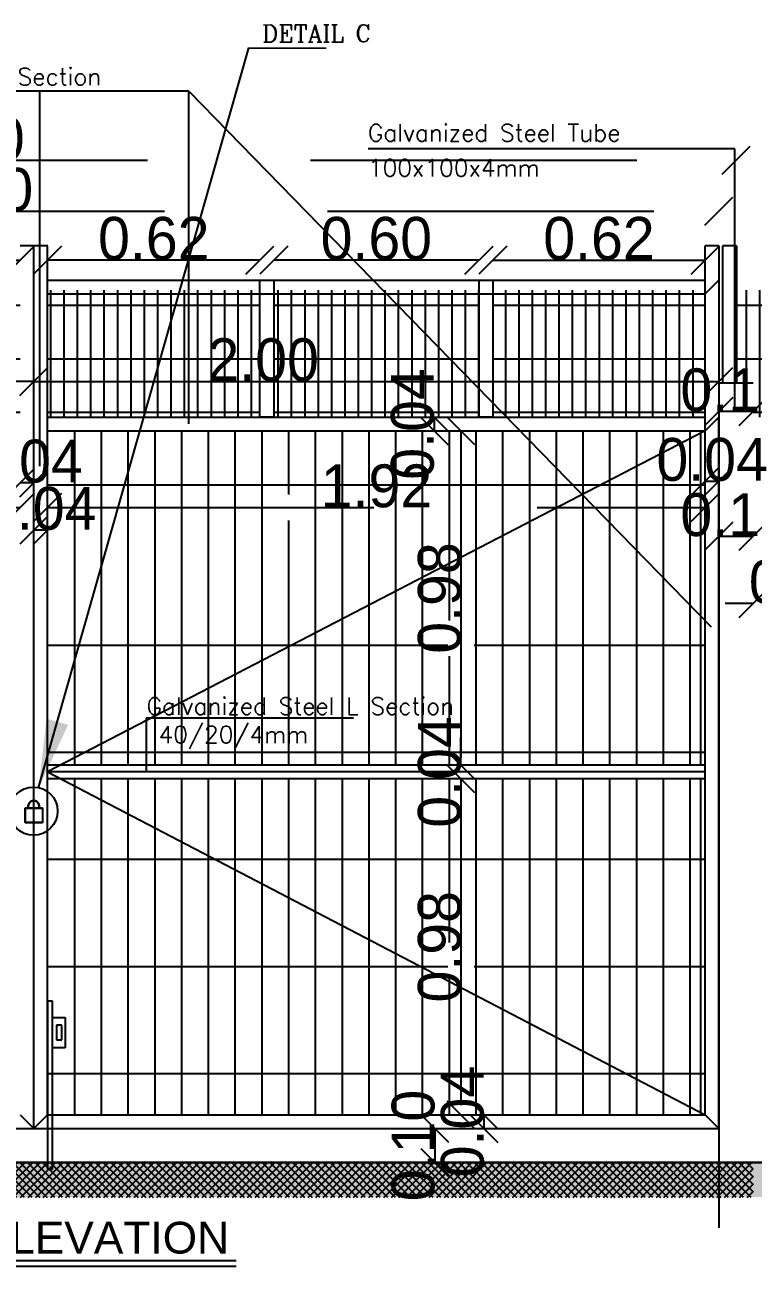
# Model space of a CAD drawing. Extents: x 151242 to 151523, y 158752 to 159354.
# Drawn here: x 151365.65 to 151369.9, y 158824.61 to 158831.85 of the extents above; entities that cross this region are included whole.
import ezdxf
from ezdxf.enums import TextEntityAlignment as Align

# ---------------------------------------------------------------- set-up
doc = ezdxf.new("R2010")
doc.units = 0
doc.header["$LTSCALE"] = 3
doc.header["$MEASUREMENT"] = 0
doc.header["$PDMODE"] = 2
doc.header["$PDSIZE"] = 0.03
doc.linetypes.add('HIDDEN', pattern=[9.525, 6.35, -3.175])
doc.layers.get('0').update_dxf_attribs({"linetype": 'CONTINUOUS'})
doc.layers.get('DEFPOINTS').update_dxf_attribs({"linetype": 'CONTINUOUS'})
for name, color, linetype in [('0-FRAME', 13, 'CONTINUOUS'), ('1622', 7, 'HIDDEN'), ('DETAIL', 1, 'CONTINUOUS'), ('TEXT', 7, 'CONTINUOUS')]:
    doc.layers.add(name, color=color, linetype=linetype)
doc.styles.add('FUTURA', font='SAS_____.PFB')
doc.styles.add('ROMANC', font='ROMANC', dxfattribs={"height": 7})
doc.styles.add('ROMANS', font='romans.shx')
doc.dimstyles.new('1.50ma', dxfattribs={"dimtxt": 0.25, "dimasz": 0.1635, "dimexe": 0.18, "dimexo": 0.0625, "dimgap": 0, "dimtad": 1, "dimlfac": 0.5, "dimzin": 0, "dimdsep": 46, "dimtxsty": 'Standard', "dimblk": 'OBLIQUE', "dimcen": 0, "dimse1": 1, "dimse2": 1, "dimclrd": 250, "dimclrt": 4, "dimadec": 0, "dimazin": 0, "dimtfac": 1, "dimtix": 1, "dimtofl": 0, "dimtmove": 0, "dimatfit": 3, "dimldrblk": 'OBLIQUE', "dimfxl": 0.18, "dimtolj": 1, "dimtzin": 0, "dimarcsym": 0})
doc.dimstyles.get("Standard").update_dxf_attribs({"dimtxt": 0.7, "dimasz": 0.5, "dimexe": 4.572, "dimexo": 1.5875, "dimgap": 0.01, "dimtad": 1, "dimzin": 0, "dimdsep": 46, "dimtxsty": 'Standard', "dimcen": 2.286, "dimse1": 1, "dimse2": 1, "dimsd1": 1, "dimsd2": 1, "dimadec": 0, "dimazin": 0, "dimtfac": 1, "dimtdec": 4, "dimtofl": 0, "dimtmove": 0, "dimatfit": 3, "dimfxl": 1, "dimtolj": 1, "dimtzin": 0, "dimarcsym": 0})

# ---------------------------------------------------------------- blocks, each defined once
blk = doc.blocks.new('_OBLIQUE')
at = {"color": 0, "linetype": 'ByBlock'}
blk.add_line((-0.5, -0.5), (0.5, 0.5), dxfattribs=at)
blk = doc.blocks.new('*D820')
at = {"layer": '1622', "color": 250, "lineweight": -2, "ltscale": 0.1, "transparency": 16777216}
blk.add_line((151361.7851, 158829.0341), (151365.6251, 158829.0341), dxfattribs=at)
at = {"layer": 'DEFPOINTS', "color": 0, "ltscale": 0.1, "transparency": 16777216}
for p in [(151365.6251, 158829.0341), (151365.6251, 158829.0341), (151361.7851, 158828.8987)]:
    blk.add_point(p, dxfattribs=at)
at = {"layer": '1622', "color": 250, "lineweight": -2, "ltscale": 0.1, "transparency": 16777216, "xscale": 0.1635000000000001, "yscale": 0.1635000000000001, "zscale": 0.1635000000000001, "rotation": 180}
blk.add_blockref('_OBLIQUE', (151361.7851, 158829.0341), dxfattribs=at)
at = {"layer": '1622', "color": 250, "lineweight": -2, "ltscale": 0.1, "transparency": 16777216, "xscale": 0.1635000000000001, "yscale": 0.1635000000000001, "zscale": 0.1635000000000001}
blk.add_blockref('_OBLIQUE', (151365.6251, 158829.0341), dxfattribs=at)
at = {"layer": '1622', "color": 4, "ltscale": 0.1, "transparency": 16777216, "insert": (151363.7051, 158829.1591), "char_height": 0.25, "attachment_point": 5}
blk.add_mtext('\\A1;1.92', dxfattribs=at)
blk = doc.blocks.new('*D821')
at = {"layer": '1622', "color": 250, "lineweight": -2, "ltscale": 0.1, "transparency": 16777216}
blk.add_line((151365.7851, 158829.0341), (151369.6251, 158829.0341), dxfattribs=at)
at = {"layer": 'DEFPOINTS', "color": 0, "ltscale": 0.1, "transparency": 16777216}
for p in [(151365.7851, 158829.0341), (151369.6251, 158829.0341), (151369.6251, 158829.0341)]:
    blk.add_point(p, dxfattribs=at)
at = {"layer": '1622', "color": 250, "lineweight": -2, "ltscale": 0.1, "transparency": 16777216, "xscale": 0.1635000000000001, "yscale": 0.1635000000000001, "zscale": 0.1635000000000001, "rotation": 180}
blk.add_blockref('_OBLIQUE', (151365.7851, 158829.0341), dxfattribs=at)
at = {"layer": '1622', "color": 250, "lineweight": -2, "ltscale": 0.1, "transparency": 16777216, "xscale": 0.1635000000000001, "yscale": 0.1635000000000001, "zscale": 0.1635000000000001}
blk.add_blockref('_OBLIQUE', (151369.6251, 158829.0341), dxfattribs=at)
at = {"layer": '1622', "color": 4, "ltscale": 0.1, "transparency": 16777216, "insert": (151367.7051, 158829.1591), "char_height": 0.25, "attachment_point": 5}
blk.add_mtext('\\A1;1.92', dxfattribs=at)
blk = doc.blocks.new('*D822')
at = {"layer": '1622', "color": 250, "lineweight": -2, "ltscale": 0.1, "transparency": 16777216}
blk.add_line((151369.6251, 158829.1883), (151369.7051, 158829.1883), dxfattribs=at)
at = {"layer": 'DEFPOINTS', "color": 0, "ltscale": 0.1, "transparency": 16777216}
for p in [(151369.7051, 158829.1883), (151369.6251, 158829.0341), (151369.7051, 158829.0341)]:
    blk.add_point(p, dxfattribs=at)
at = {"layer": '1622', "color": 250, "lineweight": -2, "ltscale": 0.1, "transparency": 16777216, "xscale": 0.1635000000000001, "yscale": 0.1635000000000001, "zscale": 0.1635000000000001, "rotation": 180}
blk.add_blockref('_OBLIQUE', (151369.6251, 158829.1883), dxfattribs=at)
at = {"layer": '1622', "color": 250, "lineweight": -2, "ltscale": 0.1, "transparency": 16777216, "xscale": 0.1635000000000001, "yscale": 0.1635000000000001, "zscale": 0.1635000000000001}
blk.add_blockref('_OBLIQUE', (151369.7051, 158829.1883), dxfattribs=at)
at = {"layer": '1622', "color": 4, "ltscale": 0.1, "transparency": 16777216, "insert": (151369.6651, 158829.3133), "char_height": 0.25, "attachment_point": 5}
blk.add_mtext('\\A1;0.04', dxfattribs=at)
blk = doc.blocks.new('*D823')
at = {"layer": '1622', "color": 250, "lineweight": -2, "ltscale": 0.1, "transparency": 16777216}
blk.add_line((151369.7051, 158828.8663), (151369.9051, 158828.8663), dxfattribs=at)
at = {"layer": 'DEFPOINTS', "color": 0, "ltscale": 0.1, "transparency": 16777216}
for p in [(151369.7051, 158829.0341), (151369.9051, 158829.0341), (151369.9051, 158828.8663)]:
    blk.add_point(p, dxfattribs=at)
at = {"layer": '1622', "color": 250, "lineweight": -2, "ltscale": 0.1, "transparency": 16777216, "xscale": 0.1635000000000001, "yscale": 0.1635000000000001, "zscale": 0.1635000000000001, "rotation": 180}
blk.add_blockref('_OBLIQUE', (151369.7051, 158828.8663), dxfattribs=at)
at = {"layer": '1622', "color": 250, "lineweight": -2, "ltscale": 0.1, "transparency": 16777216, "xscale": 0.1635000000000001, "yscale": 0.1635000000000001, "zscale": 0.1635000000000001}
blk.add_blockref('_OBLIQUE', (151369.9051, 158828.8663), dxfattribs=at)
at = {"layer": '1622', "color": 4, "ltscale": 0.1, "transparency": 16777216, "insert": (151369.8051, 158828.9913), "char_height": 0.25, "attachment_point": 5}
blk.add_mtext('\\A1;0.10', dxfattribs=at)
blk = doc.blocks.new('*D824')
at = {"layer": '1622', "color": 250, "lineweight": -2, "ltscale": 0.1, "transparency": 16777216}
blk.add_line((151361.7051, 158830.7642), (151369.7051, 158830.7642), dxfattribs=at)
at = {"layer": 'DEFPOINTS', "color": 0, "ltscale": 0.1, "transparency": 16777216}
for p in [(151369.7051, 158830.7642), (151361.7051, 158829.2482), (151369.7051, 158829.2482)]:
    blk.add_point(p, dxfattribs=at)
at = {"layer": '1622', "color": 250, "lineweight": -2, "ltscale": 0.1, "transparency": 16777216, "xscale": 0.1635000000000001, "yscale": 0.1635000000000001, "zscale": 0.1635000000000001, "rotation": 180}
blk.add_blockref('_OBLIQUE', (151361.7051, 158830.7642), dxfattribs=at)
at = {"layer": '1622', "color": 250, "lineweight": -2, "ltscale": 0.1, "transparency": 16777216, "xscale": 0.1635000000000001, "yscale": 0.1635000000000001, "zscale": 0.1635000000000001}
blk.add_blockref('_OBLIQUE', (151369.7051, 158830.7642), dxfattribs=at)
at = {"layer": '1622', "color": 4, "ltscale": 0.1, "transparency": 16777216, "insert": (151365.3755, 158830.8892), "char_height": 0.25, "attachment_point": 5}
blk.add_mtext('\\A1;4.00', dxfattribs=at)
blk = doc.blocks.new('*D826')
at = {"layer": '0-FRAME', "color": 250, "lineweight": -2, "transparency": 16777216}
blk.add_line((151368.0417, 158829.5617), (151368.0417, 158829.4817), dxfattribs=at)
at = {"layer": 'DEFPOINTS', "color": 0, "transparency": 16777216}
for p in [(151368.016, 158829.5617), (151368.016, 158829.4817), (151368.0417, 158829.4817)]:
    blk.add_point(p, dxfattribs=at)
at = {"layer": '0-FRAME', "color": 250, "lineweight": -2, "transparency": 16777216, "xscale": 0.1635000000000001, "yscale": 0.1635000000000001, "zscale": 0.1635000000000001}
for p, rotation in [((151368.0417, 158829.5617), 90), ((151368.0417, 158829.4817), 270)]:
    blk.add_blockref('_OBLIQUE', p, dxfattribs=dict(at, rotation=rotation))
at = {"layer": '0-FRAME', "color": 4, "transparency": 16777216, "insert": (151367.9167, 158829.5217), "char_height": 0.25, "attachment_point": 5, "rotation": 90}
blk.add_mtext('\\A1;0.04', dxfattribs=at)
blk = doc.blocks.new('*D827')
at = {"layer": '1622', "color": 250, "lineweight": -2, "ltscale": 0.1, "transparency": 16777216}
blk.add_line((151368.1986, 158829.4817), (151368.1986, 158827.5308), dxfattribs=at)
at = {"layer": 'DEFPOINTS', "color": 0, "ltscale": 0.1, "transparency": 16777216}
for p in [(151368.016, 158829.4817), (151368.0595, 158827.5308), (151368.1986, 158827.5308)]:
    blk.add_point(p, dxfattribs=at)
at = {"layer": '1622', "color": 250, "lineweight": -2, "ltscale": 0.1, "transparency": 16777216, "xscale": 0.1635000000000001, "yscale": 0.1635000000000001, "zscale": 0.1635000000000001}
for p, rotation in [((151368.1986, 158829.4817), 90), ((151368.1986, 158827.5308), 270)]:
    blk.add_blockref('_OBLIQUE', p, dxfattribs=dict(at, rotation=rotation))
at = {"layer": '1622', "color": 4, "ltscale": 0.1, "transparency": 16777216, "insert": (151368.0736, 158828.5062), "char_height": 0.25, "attachment_point": 5, "rotation": 90}
blk.add_mtext('\\A1;0.98', dxfattribs=at)
blk = doc.blocks.new('*D828')
at = {"layer": '1622', "color": 250, "lineweight": -2, "ltscale": 0.1, "transparency": 16777216}
for p, q in [((151368.1986, 158827.5308), (151368.1986, 158827.6943)), ((151368.1986, 158827.4508), (151368.1986, 158827.2873))]:
    blk.add_line(p, q, dxfattribs=at)
at = {"layer": 'DEFPOINTS', "color": 0, "ltscale": 0.1, "transparency": 16777216}
for p in [(151367.9667, 158827.5308), (151367.9667, 158827.4508), (151368.1986, 158827.4508)]:
    blk.add_point(p, dxfattribs=at)
at = {"layer": '1622', "color": 250, "lineweight": -2, "ltscale": 0.1, "transparency": 16777216, "xscale": 0.1635000000000001, "yscale": 0.1635000000000001, "zscale": 0.1635000000000001}
for p, rotation in [((151368.1986, 158827.5308), 270), ((151368.1986, 158827.4508), 90)]:
    blk.add_blockref('_OBLIQUE', p, dxfattribs=dict(at, rotation=rotation))
at = {"layer": '1622', "color": 4, "ltscale": 0.1, "transparency": 16777216, "insert": (151368.0736, 158827.4908), "char_height": 0.25, "attachment_point": 5, "rotation": 90}
blk.add_mtext('\\A1;0.04', dxfattribs=at)
blk = doc.blocks.new('*D829')
at = {"layer": '1622', "color": 250, "lineweight": -2, "ltscale": 0.1, "transparency": 16777216}
blk.add_line((151368.1986, 158827.4508), (151368.1986, 158825.4908), dxfattribs=at)
at = {"layer": 'DEFPOINTS', "color": 0, "ltscale": 0.1, "transparency": 16777216}
for p in [(151367.7251, 158827.4508), (151367.7251, 158825.4908), (151368.1986, 158825.4908)]:
    blk.add_point(p, dxfattribs=at)
at = {"layer": '1622', "color": 250, "lineweight": -2, "ltscale": 0.1, "transparency": 16777216, "xscale": 0.1635000000000001, "yscale": 0.1635000000000001, "zscale": 0.1635000000000001}
for p, rotation in [((151368.1986, 158827.4508), 90), ((151368.1986, 158825.4908), 270)]:
    blk.add_blockref('_OBLIQUE', p, dxfattribs=dict(at, rotation=rotation))
at = {"layer": '1622', "color": 4, "ltscale": 0.1, "transparency": 16777216, "insert": (151368.0736, 158826.4708), "char_height": 0.25, "attachment_point": 5, "rotation": 90}
blk.add_mtext('\\A1;0.98', dxfattribs=at)
blk = doc.blocks.new('*D830')
at = {"layer": '1622', "color": 250, "lineweight": -2, "ltscale": 0.1, "transparency": 16777216}
blk.add_line((151368.3327, 158825.4908), (151368.3327, 158825.4108), dxfattribs=at)
at = {"layer": 'DEFPOINTS', "color": 0, "ltscale": 0.1, "transparency": 16777216}
for p in [(151367.978, 158825.4908), (151367.978, 158825.4108), (151368.3327, 158825.4108)]:
    blk.add_point(p, dxfattribs=at)
at = {"layer": '1622', "color": 250, "lineweight": -2, "ltscale": 0.1, "transparency": 16777216, "xscale": 0.1635000000000001, "yscale": 0.1635000000000001, "zscale": 0.1635000000000001}
for p, rotation in [((151368.3327, 158825.4908), 90), ((151368.3327, 158825.4108), 270)]:
    blk.add_blockref('_OBLIQUE', p, dxfattribs=dict(at, rotation=rotation))
at = {"layer": '1622', "color": 4, "ltscale": 0.1, "transparency": 16777216, "insert": (151368.2077, 158825.4508), "char_height": 0.25, "attachment_point": 5, "rotation": 90}
blk.add_mtext('\\A1;0.04', dxfattribs=at)
blk = doc.blocks.new('*D831')
at = {"layer": '1622', "color": 250, "lineweight": -2, "ltscale": 0.1, "transparency": 16777216}
blk.add_line((151368.0457, 158825.4108), (151368.0457, 158825.2108), dxfattribs=at)
at = {"layer": 'DEFPOINTS', "color": 0, "ltscale": 0.1, "transparency": 16777216}
for p in [(151368.0026, 158825.4108), (151368.0026, 158825.2108), (151368.0457, 158825.2108)]:
    blk.add_point(p, dxfattribs=at)
at = {"layer": '1622', "color": 250, "lineweight": -2, "ltscale": 0.1, "transparency": 16777216, "xscale": 0.1635000000000001, "yscale": 0.1635000000000001, "zscale": 0.1635000000000001}
for p, rotation in [((151368.0457, 158825.4108), 90), ((151368.0457, 158825.2108), 270)]:
    blk.add_blockref('_OBLIQUE', p, dxfattribs=dict(at, rotation=rotation))
at = {"layer": '1622', "color": 4, "ltscale": 0.1, "transparency": 16777216, "insert": (151367.9207, 158825.3108), "char_height": 0.25, "attachment_point": 5, "rotation": 90}
blk.add_mtext('\\A1;0.10', dxfattribs=at)
blk = doc.blocks.new('*D832')
at = {"layer": '1622', "color": 250, "lineweight": -2, "ltscale": 0.1, "transparency": 16777216}
blk.add_line((151365.7851, 158828.9029), (151365.7051, 158828.9029), dxfattribs=at)
at = {"layer": 'DEFPOINTS', "color": 0, "ltscale": 0.1, "transparency": 16777216}
for p in [(151365.7051, 158829.0341), (151365.7851, 158829.0341), (151365.7051, 158828.9029)]:
    blk.add_point(p, dxfattribs=at)
at = {"layer": '1622', "color": 250, "lineweight": -2, "ltscale": 0.1, "transparency": 16777216, "xscale": 0.1635000000000001, "yscale": 0.1635000000000001, "zscale": 0.1635000000000001, "rotation": 180}
blk.add_blockref('_OBLIQUE', (151365.7051, 158828.9029), dxfattribs=at)
at = {"layer": '1622', "color": 250, "lineweight": -2, "ltscale": 0.1, "transparency": 16777216, "xscale": 0.1635000000000001, "yscale": 0.1635000000000001, "zscale": 0.1635000000000001}
blk.add_blockref('_OBLIQUE', (151365.7851, 158828.9029), dxfattribs=at)
at = {"layer": '1622', "color": 4, "ltscale": 0.1, "transparency": 16777216, "insert": (151365.7451, 158829.0279), "char_height": 0.25, "attachment_point": 5}
blk.add_mtext('\\A1;0.04', dxfattribs=at)
blk = doc.blocks.new('*D833')
at = {"layer": '0-FRAME', "color": 250, "lineweight": -2, "transparency": 16777216}
blk.add_line((151369.9051, 158829.5943), (151369.7051, 158829.5943), dxfattribs=at)
at = {"layer": 'DEFPOINTS', "color": 0, "transparency": 16777216}
for p in [(151369.7051, 158829.7508), (151369.9051, 158829.7508), (151369.7051, 158829.5943)]:
    blk.add_point(p, dxfattribs=at)
at = {"layer": '0-FRAME', "color": 250, "lineweight": -2, "transparency": 16777216, "xscale": 0.1635000000000001, "yscale": 0.1635000000000001, "zscale": 0.1635000000000001, "rotation": 180}
blk.add_blockref('_OBLIQUE', (151369.7051, 158829.5943), dxfattribs=at)
at = {"layer": '0-FRAME', "color": 250, "lineweight": -2, "transparency": 16777216, "xscale": 0.1635000000000001, "yscale": 0.1635000000000001, "zscale": 0.1635000000000001}
blk.add_blockref('_OBLIQUE', (151369.9051, 158829.5943), dxfattribs=at)
at = {"layer": '0-FRAME', "color": 4, "transparency": 16777216, "insert": (151369.8051, 158829.7193), "char_height": 0.25, "attachment_point": 5}
blk.add_mtext('\\A1;0.10', dxfattribs=at)
blk = doc.blocks.new('*D834')
at = {"layer": '1622', "color": 250, "lineweight": -2, "ltscale": 0.1, "transparency": 16777216}
blk.add_line((151361.6051, 158831.0606), (151369.8051, 158831.0606), dxfattribs=at)
at = {"layer": 'DEFPOINTS', "color": 0, "ltscale": 0.1, "transparency": 16777216}
for p in [(151369.8051, 158831.0606), (151361.6051, 158830.5913), (151369.8051, 158830.5913)]:
    blk.add_point(p, dxfattribs=at)
at = {"layer": '1622', "color": 250, "lineweight": -2, "ltscale": 0.1, "transparency": 16777216, "xscale": 0.1635000000000001, "yscale": 0.1635000000000001, "zscale": 0.1635000000000001, "rotation": 180}
blk.add_blockref('_OBLIQUE', (151361.6051, 158831.0606), dxfattribs=at)
at = {"layer": '1622', "color": 250, "lineweight": -2, "ltscale": 0.1, "transparency": 16777216, "xscale": 0.1635000000000001, "yscale": 0.1635000000000001, "zscale": 0.1635000000000001}
blk.add_blockref('_OBLIQUE', (151369.8051, 158831.0606), dxfattribs=at)
at = {"layer": '1622', "color": 4, "ltscale": 0.1, "transparency": 16777216, "insert": (151365.3259, 158831.1856), "char_height": 0.25, "attachment_point": 5}
blk.add_mtext('\\A1;4.10', dxfattribs=at)
blk = doc.blocks.new('*D835')
at = {"layer": '1622', "color": 250, "lineweight": -2, "ltscale": 0.1, "transparency": 16777216}
blk.add_line((151365.7051, 158829.1787), (151365.6251, 158829.1787), dxfattribs=at)
at = {"layer": 'DEFPOINTS', "color": 0, "ltscale": 0.1, "transparency": 16777216}
for p in [(151365.6251, 158829.1787), (151365.6251, 158829.0341), (151365.7051, 158829.0341)]:
    blk.add_point(p, dxfattribs=at)
at = {"layer": '1622', "color": 250, "lineweight": -2, "ltscale": 0.1, "transparency": 16777216, "xscale": 0.1635000000000001, "yscale": 0.1635000000000001, "zscale": 0.1635000000000001, "rotation": 180}
blk.add_blockref('_OBLIQUE', (151365.6251, 158829.1787), dxfattribs=at)
at = {"layer": '1622', "color": 250, "lineweight": -2, "ltscale": 0.1, "transparency": 16777216, "xscale": 0.1635000000000001, "yscale": 0.1635000000000001, "zscale": 0.1635000000000001}
blk.add_blockref('_OBLIQUE', (151365.7051, 158829.1787), dxfattribs=at)
at = {"layer": '1622', "color": 4, "ltscale": 0.1, "transparency": 16777216, "insert": (151365.6651, 158829.3037), "char_height": 0.25, "attachment_point": 5}
blk.add_mtext('\\A1;0.04', dxfattribs=at)
blk = doc.blocks.new('*D836')
at = {"layer": '0-FRAME', "color": 250, "lineweight": -2, "transparency": 16777216}
blk.add_line((151365.7051, 158829.7702), (151369.7051, 158829.7702), dxfattribs=at)
at = {"layer": 'DEFPOINTS', "color": 0, "transparency": 16777216}
for p in [(151369.7051, 158829.7702), (151365.7051, 158829.5806), (151369.7051, 158829.5617)]:
    blk.add_point(p, dxfattribs=at)
at = {"layer": '0-FRAME', "color": 250, "lineweight": -2, "transparency": 16777216, "xscale": 0.1635000000000001, "yscale": 0.1635000000000001, "zscale": 0.1635000000000001, "rotation": 180}
blk.add_blockref('_OBLIQUE', (151365.7051, 158829.7702), dxfattribs=at)
at = {"layer": '0-FRAME', "color": 250, "lineweight": -2, "transparency": 16777216, "xscale": 0.1635000000000001, "yscale": 0.1635000000000001, "zscale": 0.1635000000000001}
blk.add_blockref('_OBLIQUE', (151369.7051, 158829.7702), dxfattribs=at)
at = {"layer": '0-FRAME', "color": 4, "transparency": 16777216, "insert": (151367.0436, 158829.8952), "char_height": 0.25, "attachment_point": 5}
blk.add_mtext('\\A1;2.00', dxfattribs=at)
blk = doc.blocks.new('*D857')
at = {"layer": '1622', "color": 250, "lineweight": -2, "ltscale": 0.1, "transparency": 16777216}
for p, q in [((151369.9051, 158828.4744), (151369.7416, 158828.4744)), ((151370.5051, 158828.4744), (151370.6686, 158828.4744))]:
    blk.add_line(p, q, dxfattribs=at)
at = {"layer": 'DEFPOINTS', "color": 0, "ltscale": 0.1, "transparency": 16777216}
for p in [(151369.9051, 158828.4744), (151369.9051, 158828.4744), (151370.5051, 158828.4744)]:
    blk.add_point(p, dxfattribs=at)
at = {"layer": '1622', "color": 250, "lineweight": -2, "ltscale": 0.1, "transparency": 16777216, "xscale": 0.1635000000000001, "yscale": 0.1635000000000001, "zscale": 0.1635000000000001}
blk.add_blockref('_OBLIQUE', (151369.9051, 158828.4744), dxfattribs=at)
at = {"layer": '1622', "color": 250, "lineweight": -2, "ltscale": 0.1, "transparency": 16777216, "xscale": 0.1635000000000001, "yscale": 0.1635000000000001, "zscale": 0.1635000000000001, "rotation": 180}
blk.add_blockref('_OBLIQUE', (151370.5051, 158828.4744), dxfattribs=at)
at = {"layer": '1622', "color": 4, "ltscale": 0.1, "transparency": 16777216, "insert": (151370.2051, 158828.5994), "char_height": 0.25, "attachment_point": 5}
blk.add_mtext('\\A1;0.30', dxfattribs=at)
blk = doc.blocks.new('*D861')
at = {"layer": '1622', "color": 250, "lineweight": -2, "ltscale": 0.1, "transparency": 16777216}
blk.add_line((151368.3839, 158830.4784), (151369.6251, 158830.4784), dxfattribs=at)
at = {"layer": 'DEFPOINTS', "color": 0, "ltscale": 0.1, "transparency": 16777216}
for p in [(151369.6251, 158830.4784), (151368.3839, 158830.2047), (151369.6251, 158830.2047)]:
    blk.add_point(p, dxfattribs=at)
at = {"layer": '1622', "color": 250, "lineweight": -2, "ltscale": 0.1, "transparency": 16777216, "xscale": 0.1635000000000001, "yscale": 0.1635000000000001, "zscale": 0.1635000000000001, "rotation": 180}
blk.add_blockref('_OBLIQUE', (151368.3839, 158830.4784), dxfattribs=at)
at = {"layer": '1622', "color": 250, "lineweight": -2, "ltscale": 0.1, "transparency": 16777216, "xscale": 0.1635000000000001, "yscale": 0.1635000000000001, "zscale": 0.1635000000000001}
blk.add_blockref('_OBLIQUE', (151369.6251, 158830.4784), dxfattribs=at)
at = {"layer": '1622', "color": 4, "ltscale": 0.1, "transparency": 16777216, "insert": (151369.0045, 158830.6034), "char_height": 0.25, "attachment_point": 5}
blk.add_mtext('\\A1;0.62', dxfattribs=at)
blk = doc.blocks.new('*D862')
at = {"layer": '1622', "color": 250, "lineweight": -2, "ltscale": 0.1, "transparency": 16777216}
blk.add_line((151368.3039, 158830.4784), (151367.1051, 158830.4784), dxfattribs=at)
at = {"layer": 'DEFPOINTS', "color": 0, "ltscale": 0.1, "transparency": 16777216}
for p in [(151367.1051, 158830.4784), (151367.1051, 158830.2419), (151368.3039, 158830.2419)]:
    blk.add_point(p, dxfattribs=at)
at = {"layer": '1622', "color": 250, "lineweight": -2, "ltscale": 0.1, "transparency": 16777216, "xscale": 0.1635000000000001, "yscale": 0.1635000000000001, "zscale": 0.1635000000000001, "rotation": 180}
blk.add_blockref('_OBLIQUE', (151367.1051, 158830.4784), dxfattribs=at)
at = {"layer": '1622', "color": 250, "lineweight": -2, "ltscale": 0.1, "transparency": 16777216, "xscale": 0.1635000000000001, "yscale": 0.1635000000000001, "zscale": 0.1635000000000001}
blk.add_blockref('_OBLIQUE', (151368.3039, 158830.4784), dxfattribs=at)
at = {"layer": '1622', "color": 4, "ltscale": 0.1, "transparency": 16777216, "insert": (151367.7045, 158830.6034), "char_height": 0.25, "attachment_point": 5}
blk.add_mtext('\\A1;0.60', dxfattribs=at)
blk = doc.blocks.new('*D863')
at = {"layer": '1622', "color": 250, "lineweight": -2, "ltscale": 0.1, "transparency": 16777216}
blk.add_line((151367.0251, 158830.4784), (151365.7851, 158830.4784), dxfattribs=at)
at = {"layer": 'DEFPOINTS', "color": 0, "ltscale": 0.1, "transparency": 16777216}
for p in [(151365.7851, 158830.4784), (151365.7851, 158830.2215), (151367.0251, 158830.2215)]:
    blk.add_point(p, dxfattribs=at)
at = {"layer": '1622', "color": 250, "lineweight": -2, "ltscale": 0.1, "transparency": 16777216, "xscale": 0.1635000000000001, "yscale": 0.1635000000000001, "zscale": 0.1635000000000001, "rotation": 180}
blk.add_blockref('_OBLIQUE', (151365.7851, 158830.4784), dxfattribs=at)
at = {"layer": '1622', "color": 250, "lineweight": -2, "ltscale": 0.1, "transparency": 16777216, "xscale": 0.1635000000000001, "yscale": 0.1635000000000001, "zscale": 0.1635000000000001}
blk.add_blockref('_OBLIQUE', (151367.0251, 158830.4784), dxfattribs=at)
at = {"layer": '1622', "color": 4, "ltscale": 0.1, "transparency": 16777216, "insert": (151366.4051, 158830.6034), "char_height": 0.25, "attachment_point": 5}
blk.add_mtext('\\A1;0.62', dxfattribs=at)
blk = doc.blocks.new('*D864')
at = {"layer": '0-FRAME', "color": 250, "lineweight": -2, "transparency": 16777216}
blk.add_line((151365.7051, 158829.7702), (151361.7051, 158829.7702), dxfattribs=at)
at = {"layer": 'DEFPOINTS', "color": 0, "transparency": 16777216}
for p in [(151361.7051, 158829.7702), (151365.7051, 158829.5806), (151361.7051, 158829.5617)]:
    blk.add_point(p, dxfattribs=at)
at = {"layer": '0-FRAME', "color": 250, "lineweight": -2, "transparency": 16777216, "xscale": 0.1635000000000001, "yscale": 0.1635000000000001, "zscale": 0.1635000000000001, "rotation": 180}
blk.add_blockref('_OBLIQUE', (151361.7051, 158829.7702), dxfattribs=at)
at = {"layer": '0-FRAME', "color": 250, "lineweight": -2, "transparency": 16777216, "xscale": 0.1635000000000001, "yscale": 0.1635000000000001, "zscale": 0.1635000000000001}
blk.add_blockref('_OBLIQUE', (151365.7051, 158829.7702), dxfattribs=at)
at = {"layer": '0-FRAME', "color": 4, "transparency": 16777216, "insert": (151364.3667, 158829.8952), "char_height": 0.25, "attachment_point": 5}
blk.add_mtext('\\A1;2.00', dxfattribs=at)
blk = doc.blocks.new('*D867')
at = {"layer": '1622', "color": 250, "lineweight": -2, "ltscale": 0.1, "transparency": 16777216}
blk.add_line((151364.3851, 158830.4784), (151365.6251, 158830.4784), dxfattribs=at)
at = {"layer": 'DEFPOINTS', "color": 0, "ltscale": 0.1, "transparency": 16777216}
for p in [(151365.6251, 158830.4784), (151364.3851, 158830.2215), (151365.6251, 158830.2215)]:
    blk.add_point(p, dxfattribs=at)
at = {"layer": '1622', "color": 250, "lineweight": -2, "ltscale": 0.1, "transparency": 16777216, "xscale": 0.1635000000000001, "yscale": 0.1635000000000001, "zscale": 0.1635000000000001, "rotation": 180}
blk.add_blockref('_OBLIQUE', (151364.3851, 158830.4784), dxfattribs=at)
at = {"layer": '1622', "color": 250, "lineweight": -2, "ltscale": 0.1, "transparency": 16777216, "xscale": 0.1635000000000001, "yscale": 0.1635000000000001, "zscale": 0.1635000000000001}
blk.add_blockref('_OBLIQUE', (151365.6251, 158830.4784), dxfattribs=at)
at = {"layer": '1622', "color": 4, "ltscale": 0.1, "transparency": 16777216, "insert": (151365.0051, 158830.6034), "char_height": 0.25, "attachment_point": 5}
blk.add_mtext('\\A1;0.62', dxfattribs=at)

msp = doc.modelspace()

# ---------------------------------------------------------------- hatches: boundary and pattern name
at = {"layer": '1622', "linetype": 'Continuous'}
h = msp.add_hatch(dxfattribs=at)
h.set_pattern_fill('GRATE', color=8, scale=2.5, angle=90, style=0)
h.set_pattern_definition([(90, (151549.63159, 158562.71481), (-0.078125, 5e-18), []), (180, (151549.6316, 158562.7148), (-4e-17, -0.3125), [])])
h.paths.add_polyline_path([(151376.4251, 158830.3023), (151376.4251, 158829.5617), (151377.5244, 158829.5617), (151377.5244, 158830.3023)])
h.paths.add_polyline_path([(151374.4451, 158830.3023), (151374.4451, 158829.5617), (151376.3251, 158829.5617), (151376.3251, 158830.3023)])
h.paths.add_polyline_path([(151372.5651, 158830.3023), (151372.5651, 158829.5617), (151374.3651, 158829.5617), (151374.3651, 158830.3023)])
h.paths.add_polyline_path([(151369.8077, 158830.3023), (151369.8077, 158829.7617), (151369.9051, 158829.7617), (151369.9051, 158829.5617), (151370.5051, 158829.5617), (151370.5051, 158830.3023)])
h.paths.add_polyline_path([(151368.3839, 158830.3023), (151368.3839, 158829.5617), (151369.6251, 158829.5617), (151369.6251, 158830.3023)])
h.paths.add_polyline_path([(151367.1051, 158830.3023), (151367.1051, 158829.5617), (151368.3039, 158829.5617), (151368.3039, 158830.3023)])
h.paths.add_polyline_path([(151365.7851, 158830.3023), (151365.7851, 158829.5617), (151367.0251, 158829.5617), (151367.0251, 158830.3023)])
h.paths.add_polyline_path([(151364.3851, 158830.3023), (151364.3851, 158829.5617), (151365.6251, 158829.5617), (151365.6251, 158830.3023)])
h.paths.add_polyline_path([(151363.1063, 158830.3023), (151363.1063, 158829.5617), (151364.3051, 158829.5617), (151364.3051, 158830.3023)])
h.paths.add_polyline_path([(151361.7851, 158830.3023), (151361.7851, 158829.5617), (151363.0263, 158829.5617), (151363.0263, 158830.3023)])
h.paths.add_polyline_path([(151360.9051, 158830.3023), (151360.9051, 158829.5617), (151361.5051, 158829.5617), (151361.5051, 158829.7617), (151361.6025, 158829.7617), (151361.6025, 158830.3023)])
h.paths.add_polyline_path([(151358.9251, 158830.3023), (151358.9251, 158829.5617), (151360.8051, 158829.5617), (151360.8051, 158830.3023)])
h.paths.add_polyline_path([(151357.0451, 158830.3023), (151357.0451, 158829.5617), (151358.8451, 158829.5617), (151358.8451, 158830.3023)])
h.paths.add_polyline_path([(151354.9851, 158829.5617), (151354.9851, 158830.3023), (151353.8858, 158830.3023), (151353.8858, 158829.5617)])
h.paths.add_polyline_path([(151355.0851, 158830.3023), (151355.0851, 158829.5617), (151356.9651, 158829.5617), (151356.9651, 158830.3023)])
h.paths.add_polyline_path([(151370.7651, 158830.3023), (151370.7651, 158829.5617), (151372.4851, 158829.5617), (151372.4851, 158830.3023)])
h = msp.add_hatch(dxfattribs=at)
h.set_pattern_fill('ANSI31', color=8, scale=0.25, style=0)
h.set_pattern_definition([(45, (151689.117917, 159446.057126), (-0.0220970869, 0.0220970869), [])])
h.paths.add_polyline_path([(151369.9044, 158825.2108), (151361.5058, 158825.2108), (151361.5058, 158825.0069), (151369.9044, 158825.0069)])
h = msp.add_hatch(dxfattribs=at)
h.set_pattern_fill('ANSI31', color=8, scale=0.25, style=0)
h.set_pattern_definition([(135, (151042.292297, 159446.057126), (0.0220970869, 0.0220970869), [])])
h.paths.add_polyline_path([(151361.5058, 158825.2108), (151369.9044, 158825.2108), (151369.9044, 158825.0069), (151361.5058, 158825.0069)])

# ---------------------------------------------------------------- linework, layer by layer
at = {"color": 0, "linetype": 'Continuous'}
msp.add_circle((151365.7031, 158827.2624), 0.1407, dxfattribs=at)
at = {"layer": '1622', "ltscale": 4}
for p, q in [((151366.6096, 158831.4638), (151364.303, 158831.4638)), ((151365.7407, 158829.2749), (151365.7407, 158831.4638)), ((151366.6096, 158831.4638), (151369.6601, 158828.3385)), ((151366.6096, 158829.522), (151366.6096, 158831.4638)), ((151369.7968, 158831.1272), (151367.6574, 158831.1272)), ((151369.7968, 158829.5943), (151369.7968, 158831.1272)), ((151367.571, 158827.8044), (151366.3603, 158827.8044)), ((151366.3603, 158827.8044), (151366.3603, 158827.4908))]:
    msp.add_line(p, q, dxfattribs=at)
at = {"layer": '1622', "linetype": 'Continuous'}
for p, q in [((151365.7851, 158830.5617), (151365.6251, 158830.5617)), ((151365.7873, 158830.5617), (151365.7851, 158830.5617)), ((151369.7051, 158830.5617), (151369.6251, 158830.5617)), ((151369.7051, 158830.5617), (151369.7051, 158824.8308)), ((151369.7051, 158830.5617), (151369.7051, 158824.8308)), ((151369.8077, 158830.5617), (151369.7277, 158830.5617)), ((151369.8077, 158830.5617), (151369.8077, 158829.7617)), ((151369.8077, 158830.5617), (151369.8077, 158829.7617)), ((151369.7051, 158829.7617), (151369.9051, 158829.7617)), ((151369.6251, 158827.5308), (151365.7851, 158827.5308)), ((151369.6251, 158827.4508), (151365.7851, 158827.4508))]:
    msp.add_line(p, q, dxfattribs=at)
at = {"layer": '1622', "color": 0}
for p, q in [((151365.7051, 158829.5617), (151365.7051, 158830.5617)), ((151365.7851, 158829.4817), (151365.7851, 158830.5617)), ((151369.6251, 158829.5617), (151369.6251, 158830.5617)), ((151369.7277, 158829.7617), (151369.7277, 158830.5617)), ((151365.7851, 158830.3617), (151369.6251, 158830.3617)), ((151365.7851, 158830.2817), (151369.6251, 158830.2817)), ((151365.7051, 158825.4108), (151365.7051, 158829.5617)), ((151365.7051, 158825.4108), (151365.7051, 158829.5617)), ((151365.7851, 158829.5617), (151369.6251, 158829.5617)), ((151369.6251, 158825.4908), (151369.6251, 158829.5617)), ((151369.7051, 158825.4108), (151369.7051, 158829.5617)), ((151365.7851, 158829.4817), (151369.6251, 158829.4817)), ((151365.7851, 158825.4908), (151365.7851, 158829.4817))]:
    msp.add_line(p, q, dxfattribs=at)
at = {"layer": '1622', "color": 1, "linetype": 'Continuous'}
for p, q in [((151369.6251, 158830.2817), (151369.7051, 158830.3617)), ((151369.6251, 158829.4817), (151369.7051, 158829.5617)), ((151369.6251, 158827.4908), (151365.7851, 158827.4908)), ((151365.6251, 158825.4908), (151365.7051, 158825.4108)), ((151365.7051, 158825.4108), (151365.7851, 158825.4908)), ((151369.7051, 158825.4108), (151369.6251, 158825.4908))]:
    msp.add_line(p, q, dxfattribs=at)
at = {"layer": '1622', "color": 8, "linetype": 'Continuous'}
for p, q in [((151365.9435, 158827.5308), (151365.9435, 158829.4817)), ((151366.0998, 158827.5308), (151366.0998, 158829.4817)), ((151366.256, 158827.5308), (151366.256, 158829.4817)), ((151366.4123, 158827.5308), (151366.4123, 158829.4817)), ((151366.5685, 158827.5308), (151366.5685, 158829.4817)), ((151366.7248, 158827.5308), (151366.7248, 158829.4817)), ((151366.881, 158827.5308), (151366.881, 158829.4817)), ((151367.0373, 158827.5308), (151367.0373, 158829.4817)), ((151367.1935, 158829.1102), (151367.1935, 158829.4817)), ((151367.3498, 158827.5308), (151367.3498, 158829.4817)), ((151367.506, 158827.5308), (151367.506, 158829.4817)), ((151367.6623, 158827.5308), (151367.6623, 158829.4817)), ((151367.8185, 158827.5308), (151367.8185, 158829.4817)), ((151367.9748, 158827.5308), (151367.9748, 158829.4817)), ((151368.131, 158828.3749), (151368.131, 158829.4817)), ((151368.2873, 158827.5308), (151368.2873, 158829.4817)), ((151368.4435, 158827.5308), (151368.4435, 158829.4817)), ((151368.5998, 158827.5308), (151368.5998, 158829.4817)), ((151368.756, 158827.5308), (151368.756, 158829.4817)), ((151368.9123, 158827.5308), (151368.9123, 158829.4817)), ((151369.0685, 158827.5308), (151369.0685, 158829.4817)), ((151369.2248, 158827.5308), (151369.2248, 158829.4817)), ((151369.381, 158827.5308), (151369.381, 158829.4817)), ((151369.5373, 158827.5308), (151369.5373, 158829.4817)), ((151369.5998, 158827.5308), (151369.5998, 158829.4817)), ((151369.6251, 158829.1652), (151365.7851, 158829.1652)), ((151367.1935, 158827.5308), (151367.1935, 158828.9581)), ((151368.1215, 158828.2292), (151365.7851, 158828.2292)), ((151369.6251, 158828.2292), (151368.2756, 158828.2292)), ((151368.131, 158827.5308), (151368.131, 158828.1667)), ((151369.6251, 158827.6042), (151365.7851, 158827.6042)), ((151365.9435, 158825.4908), (151365.9435, 158827.4508)), ((151366.0998, 158825.4908), (151366.0998, 158827.4508)), ((151366.256, 158825.4908), (151366.256, 158827.4508)), ((151366.4123, 158825.4908), (151366.4123, 158827.4508)), ((151366.5685, 158825.4908), (151366.5685, 158827.4508)), ((151366.7248, 158825.4908), (151366.7248, 158827.4508)), ((151366.881, 158825.4908), (151366.881, 158827.4508)), ((151367.0373, 158825.4908), (151367.0373, 158827.4508)), ((151367.1935, 158825.4908), (151367.1935, 158827.4508)), ((151367.3498, 158825.4908), (151367.3498, 158827.4508)), ((151367.506, 158825.4908), (151367.506, 158827.4508)), ((151367.6623, 158825.4908), (151367.6623, 158827.4508)), ((151367.8185, 158825.4908), (151367.8185, 158827.4508)), ((151367.9748, 158825.4908), (151367.9748, 158827.4508)), ((151368.131, 158826.4949), (151368.131, 158827.4508)), ((151368.2873, 158825.4908), (151368.2873, 158827.4508)), ((151368.4435, 158825.4908), (151368.4435, 158827.4508)), ((151368.5998, 158825.4908), (151368.5998, 158827.4508)), ((151368.756, 158825.4908), (151368.756, 158827.4508)), ((151368.9123, 158825.4908), (151368.9123, 158827.4508)), ((151369.0685, 158825.4908), (151369.0685, 158827.4508)), ((151369.2248, 158825.4908), (151369.2248, 158827.4508)), ((151369.381, 158825.4908), (151369.381, 158827.4508)), ((151369.5373, 158825.4908), (151369.5373, 158827.4508)), ((151369.5998, 158825.4908), (151369.5998, 158827.4508)), ((151369.6251, 158826.9792), (151365.7851, 158826.9792)), ((151368.1215, 158826.3542), (151365.7851, 158826.3542)), ((151369.6251, 158826.3542), (151368.2756, 158826.3542)), ((151368.131, 158825.4908), (151368.131, 158826.2867)), ((151369.6251, 158825.7292), (151365.7851, 158825.7292))]:
    msp.add_line(p, q, dxfattribs=at)
at = {"layer": '1622'}
for p, q in [((151365.7851, 158825.4908), (151369.6251, 158825.4908)), ((151361.7051, 158825.4108), (151369.7051, 158825.4108)), ((151360.5058, 158825.2108), (151370.9044, 158825.2108)), ((151370.9044, 158825.2108), (151360.5058, 158825.2108)), ((151363.6361, 158824.6395), (151366.8869, 158824.6395)), ((151363.6361, 158824.6067), (151366.8869, 158824.6067))]:
    msp.add_line(p, q, dxfattribs=at)
at = {"layer": '1622', "color": 0}
for points in [[(151367.0251, 158830.3617), (151367.1051, 158830.3617), (151367.1051, 158829.5617), (151367.0251, 158829.5617)], [(151368.3039, 158830.3617), (151368.3839, 158830.3617), (151368.3839, 158829.5617), (151368.3039, 158829.5617)]]:
    msp.add_lwpolyline(points, close=True, dxfattribs=at)
at = {"layer": '1622', "color": 3, "linetype": 'Continuous'}
msp.add_lwpolyline([(151369.6251, 158829.4817), (151365.7851, 158827.4908), (151369.6251, 158825.4908)], dxfattribs=at)
at = {"layer": '1622'}
for points in [[(151365.8138, 158826.1531), (151365.7851, 158826.1531), (151365.7851, 158825.1729), (151365.8138, 158825.1729)], [(151365.8138, 158826.0578), (151365.8871, 158826.0578), (151365.8871, 158825.8808), (151365.8138, 158825.8808)], [(151365.868, 158826.0141), (151365.8364, 158826.0141), (151365.8364, 158825.9285), (151365.868, 158825.9285)]]:
    msp.add_lwpolyline(points, close=True, dxfattribs=at)
at = {"layer": '1622', "const_width": 0.2}
msp.add_lwpolyline([(151360.5058, 158825.111), (151377.5008, 158825.111)], dxfattribs=at)
at = {"layer": 'DETAIL', "linetype": 'Continuous'}
for p, q in [((151365.654, 158827.281), (151365.756, 158827.281)), ((151365.654, 158827.195), (151365.654, 158827.281)), ((151365.6556, 158827.2794), (151365.7544, 158827.2794)), ((151365.6556, 158827.1966), (151365.6556, 158827.2794)), ((151365.7544, 158827.2794), (151365.7544, 158827.1966)), ((151365.756, 158827.281), (151365.756, 158827.195)), ((151365.756, 158827.195), (151365.654, 158827.195)), ((151365.7544, 158827.1966), (151365.6556, 158827.1966))]:
    msp.add_line(p, q, dxfattribs=at)
for radius in [0.0335, 0.0319]:
    msp.add_arc((151365.7038, 158827.2899), radius, 344.46674, 193.20127, dxfattribs=at)

# ---------------------------------------------------------------- texts
at = {"layer": '1622', "color": 6, "style": 'ROMANS'}
for s, p in [('Galvanized Steel L Section', (151364.303, 158831.4988)), ('Galvanized Steel Tube ', (151367.6554, 158831.171)), ('100x100x4mm', (151367.6554, 158830.9664)), (' Galvanized Steel L Section', (151366.2943, 158827.8252)), ('40/20/4mm ', (151366.4329, 158827.6592))]:
    msp.add_text(s, height=0.1, dxfattribs=at).set_placement(p)
at = {"layer": '1622', "color": 4, "style": 'FUTURA'}
msp.add_text('STEEL GATE ELEVATION', height=0.185069, dxfattribs=at).set_placement((151365.2862, 158824.6806), align=Align.CENTER)
at = {"layer": 'TEXT', "style": 'ROMANC'}
msp.add_text('DETAIL C', height=0.1, rotation=0.1021, dxfattribs=at).set_placement((151367.0382, 158831.7503))

# ---------------------------------------------------------------- dimensions: what is measured, and where the dimension line sits
at = {"layer": '0-FRAME'}
for base, p1, p2, angle, picture, middle in [((151361.7051, 158829.7702), (151365.7051, 158829.5806), (151361.7051, 158829.5617), 180, '*D864', (151364.3667, 158829.7702)), ((151368.0417, 158829.4817), (151368.016, 158829.5617), (151368.016, 158829.4817), 90, '*D826', (151368.0417, 158829.5217))]:
    dim = msp.add_linear_dim(base=base, p1=p1, p2=p2, angle=angle, dimstyle='1.50ma', dxfattribs=at)
    dim.commit()
    dim.dimension.update_dxf_attribs({"geometry": picture, "text_midpoint": middle, "dimtype": 160})
for base, p1, p2, picture, middle in [((151369.7051, 158829.7702), (151365.7051, 158829.5806), (151369.7051, 158829.5617), '*D836', (151367.0436, 158829.7702)), ((151369.7051, 158829.5943), (151369.9051, 158829.7508), (151369.7051, 158829.7508), '*D833', (151369.8051, 158829.5943))]:
    dim = msp.add_linear_dim(base=base, p1=p1, p2=p2, dimstyle='1.50ma', dxfattribs=at)
    dim.commit()
    dim.dimension.update_dxf_attribs({"geometry": picture, "text_midpoint": middle, "dimtype": 160})
at = {"layer": '1622', "ltscale": 0.1}
for base, p1, p2, picture, middle in [((151369.8051, 158831.0606), (151361.6051, 158830.5913), (151369.8051, 158830.5913), '*D834', (151365.3259, 158831.0606)), ((151369.7051, 158830.7642), (151361.7051, 158829.2482), (151369.7051, 158829.2482), '*D824', (151365.3755, 158830.7642)), ((151369.7051, 158829.1883), (151369.6251, 158829.0341), (151369.7051, 158829.0341), '*D822', (151369.6651, 158829.1883)), ((151369.9051, 158828.8663), (151369.7051, 158829.0341), (151369.9051, 158829.0341), '*D823', (151369.8051, 158828.8663))]:
    dim = msp.add_linear_dim(base=base, p1=p1, p2=p2, dimstyle='1.50ma', dxfattribs=at)
    dim.commit()
    dim.dimension.update_dxf_attribs({"geometry": picture, "text_midpoint": middle, "dimtype": 160})
for base, p1, p2, angle, picture, middle in [((151365.6251, 158830.4784), (151364.3851, 158830.2215), (151365.6251, 158830.2215), 180, '*D867', (151365.0051, 158830.6034)), ((151368.1986, 158827.5308), (151368.016, 158829.4817), (151368.0595, 158827.5308), 90, '*D827', (151368.0736, 158828.5062)), ((151368.1986, 158827.4508), (151367.9667, 158827.5308), (151367.9667, 158827.4508), 90, '*D828', (151368.0736, 158827.4908)), ((151368.1986, 158825.4908), (151367.7251, 158827.4508), (151367.7251, 158825.4908), 90, '*D829', (151368.0736, 158826.4708))]:
    dim = msp.add_linear_dim(base=base, p1=p1, p2=p2, angle=angle, dimstyle='1.50ma', dxfattribs=at)
    dim.commit()
    dim.dimension.update_dxf_attribs({"geometry": picture, "text_midpoint": middle})
for base, p1, p2, picture, middle in [((151365.7851, 158830.4784), (151367.0251, 158830.2215), (151365.7851, 158830.2215), '*D863', (151366.4051, 158830.6034)), ((151367.1051, 158830.4784), (151368.3039, 158830.2419), (151367.1051, 158830.2419), '*D862', (151367.7045, 158830.6034)), ((151369.6251, 158830.4784), (151368.3839, 158830.2047), (151369.6251, 158830.2047), '*D861', (151369.0045, 158830.6034)), ((151365.6251, 158829.0341), (151361.7851, 158828.8987), (151365.6251, 158829.0341), '*D820', (151363.7051, 158829.1591)), ((151369.6251, 158829.0341), (151365.7851, 158829.0341), (151369.6251, 158829.0341), '*D821', (151367.7051, 158829.1591)), ((151369.9051, 158828.4744), (151370.5051, 158828.4744), (151369.9051, 158828.4744), '*D857', (151370.2051, 158828.5994))]:
    dim = msp.add_linear_dim(base=base, p1=p1, p2=p2, dimstyle='1.50ma', dxfattribs=at)
    dim.commit()
    dim.dimension.update_dxf_attribs({"geometry": picture, "text_midpoint": middle})
for base, p1, p2, angle, picture, middle in [((151365.6251, 158829.1787), (151365.7051, 158829.0341), (151365.6251, 158829.0341), 180, '*D835', (151365.6651, 158829.1787)), ((151365.7051, 158828.9029), (151365.7851, 158829.0341), (151365.7051, 158829.0341), 180, '*D832', (151365.7451, 158828.9029)), ((151368.3327, 158825.4108), (151367.978, 158825.4908), (151367.978, 158825.4108), 90, '*D830', (151368.3327, 158825.4508)), ((151368.0457, 158825.2108), (151368.0026, 158825.4108), (151368.0026, 158825.2108), 90, '*D831', (151368.0457, 158825.3108))]:
    dim = msp.add_linear_dim(base=base, p1=p1, p2=p2, angle=angle, dimstyle='1.50ma', dxfattribs=at)
    dim.commit()
    dim.dimension.update_dxf_attribs({"geometry": picture, "text_midpoint": middle, "dimtype": 160})

# ---------------------------------------------------------------- leaders
at = {"color": 6, "linetype": 'Continuous'}
msp.add_leader([(151365.7328, 158827.3993), (151366.9609, 158831.7163), (151367.4124, 158831.716)], dimstyle='Standard', override={"dimtxt": 0.25, "dimasz": 0.4}, dxfattribs=at)

doc.saveas('drawing.dxf')
